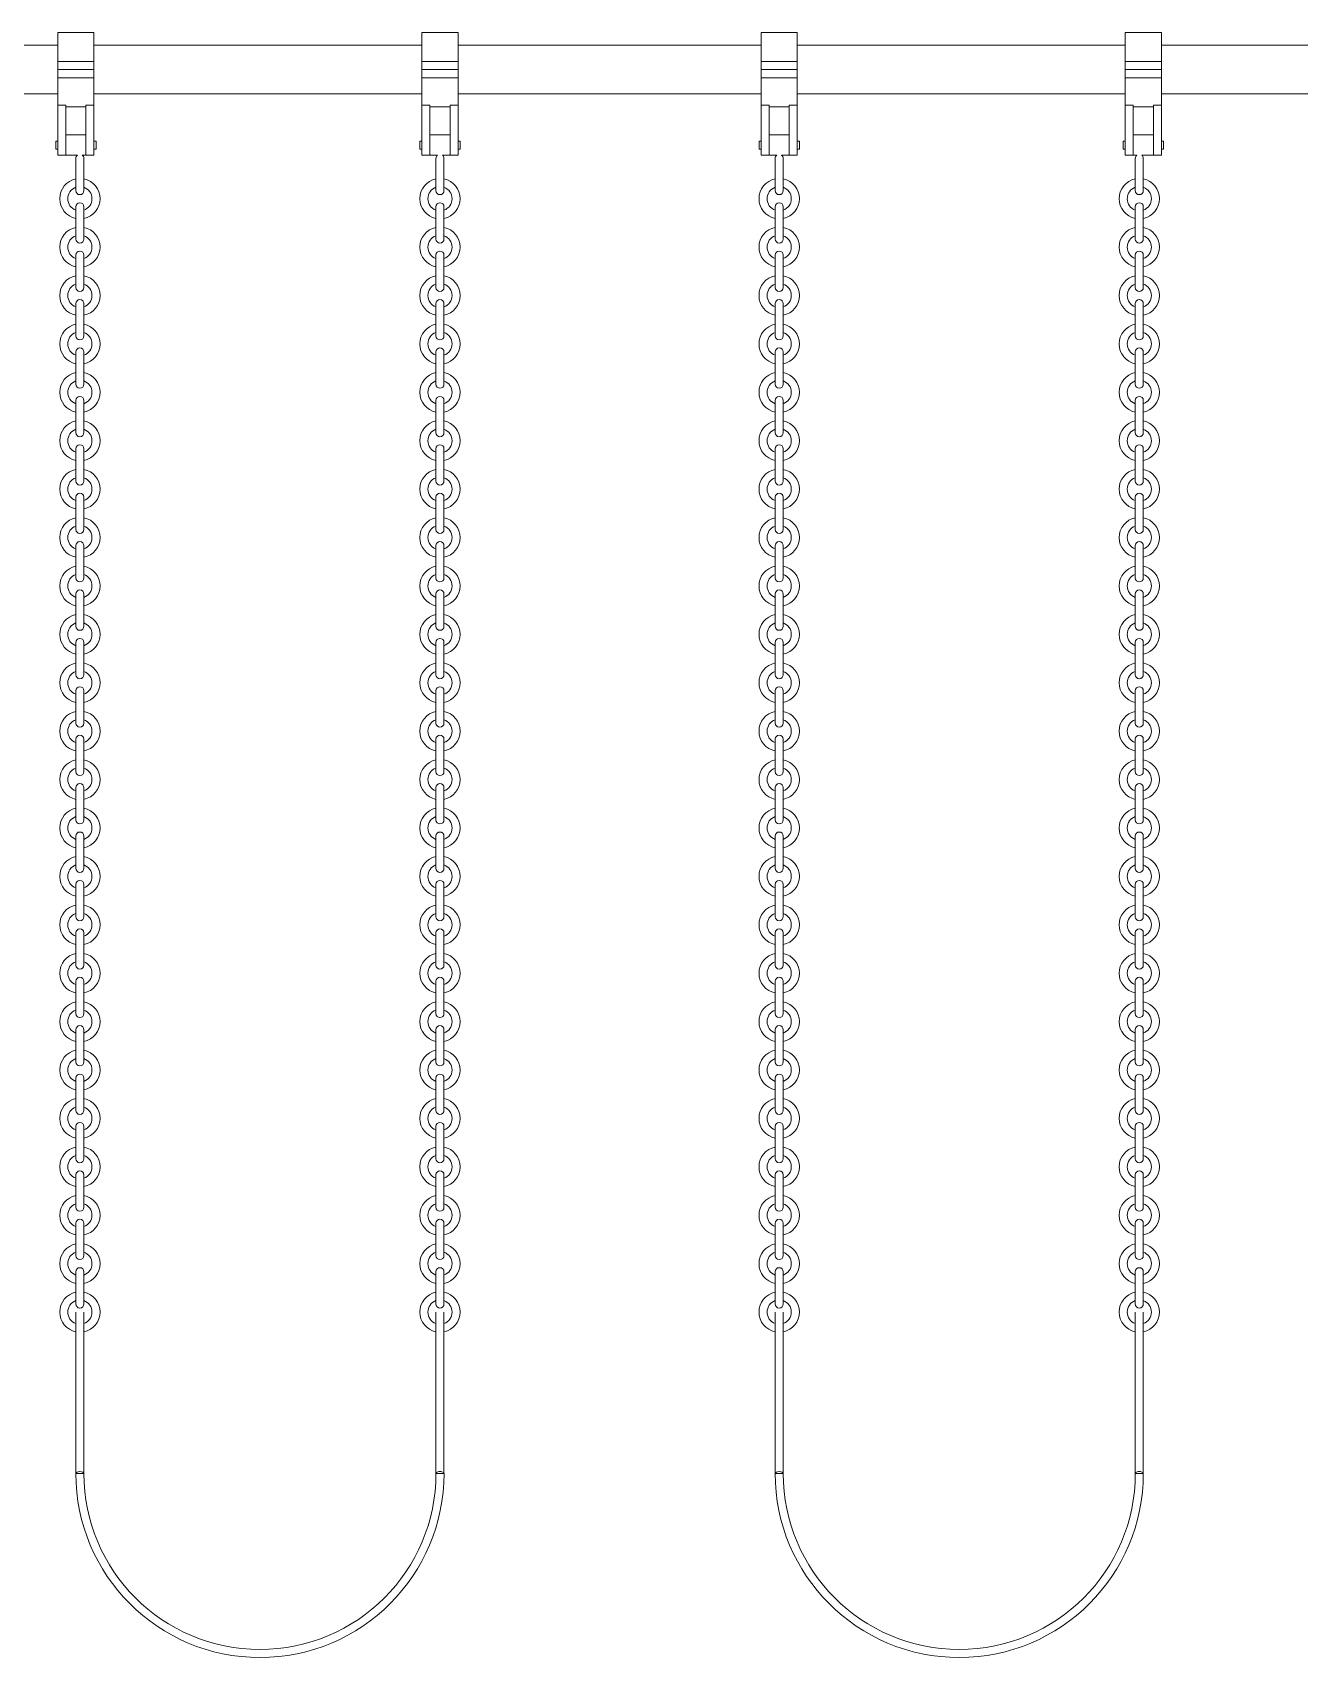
# Model space of a CAD drawing. Header units: feet. Extents: x 0 to 323, y -2 to 159.
# Drawn here: x 50.8 to 112, y 20.7 to 99.3 of the extents above; entities that cross this region are included whole.
import ezdxf

# ---------------------------------------------------------------- set-up
doc = ezdxf.new("R2010")
doc.units = ezdxf.units.FT
doc.header["$MEASUREMENT"] = 0
doc.layers.add('ceco.net 250', color=7, linetype='Continuous', lineweight=9)

msp = doc.modelspace()

# ---------------------------------------------------------------- linework, layer by layer
at = {"layer": 'ceco.net 250', "extrusion": (0, 1, 1e-16)}
for p, q in [((52.011, 99.294), (52.011, 97.89)), ((52.011, 99.294), (53.766, 99.294)), ((53.766, 97.89), (53.766, 99.294)), ((69.616, 99.294), (69.616, 97.89)), ((69.616, 99.294), (71.371, 99.294)), ((71.371, 97.89), (71.371, 99.294)), ((86.015, 97.89), (86.015, 99.294)), ((86.015, 99.294), (87.77, 99.294)), ((87.77, 99.294), (87.77, 97.89)), ((103.62, 97.89), (103.62, 99.294)), ((103.62, 99.294), (105.375, 99.294)), ((105.375, 99.294), (105.375, 97.89)), ((52.011, 98.676), (37.562, 98.676)), ((69.616, 98.676), (53.766, 98.676)), ((86.015, 98.676), (71.371, 98.676)), ((103.62, 98.676), (87.77, 98.676)), ((118.996, 98.676), (105.375, 98.676)), ((52.011, 97.5), (52.011, 97.89)), ((52.011, 97.89), (53.766, 97.89)), ((52.011, 97.5), (53.766, 97.5)), ((52.011, 97.5), (53.766, 97.5)), ((52.011, 97.5), (52.011, 97.11)), ((53.766, 97.89), (53.766, 97.5)), ((53.766, 97.11), (53.766, 97.5)), ((69.616, 97.5), (69.616, 97.89)), ((69.616, 97.89), (71.371, 97.89)), ((69.616, 97.5), (71.371, 97.5)), ((69.616, 97.5), (71.371, 97.5)), ((69.616, 97.5), (69.616, 97.11)), ((71.371, 97.89), (71.371, 97.5)), ((71.371, 97.11), (71.371, 97.5)), ((86.015, 97.89), (86.015, 97.5)), ((87.77, 97.89), (86.015, 97.89)), ((87.77, 97.5), (86.015, 97.5)), ((87.77, 97.5), (86.015, 97.5)), ((86.015, 97.11), (86.015, 97.5)), ((87.77, 97.5), (87.77, 97.89)), ((87.77, 97.5), (87.77, 97.11)), ((103.62, 97.89), (103.62, 97.5)), ((105.375, 97.89), (103.62, 97.89)), ((105.375, 97.5), (103.62, 97.5)), ((105.375, 97.5), (103.62, 97.5)), ((103.62, 97.11), (103.62, 97.5)), ((105.375, 97.5), (105.375, 97.89)), ((105.375, 97.5), (105.375, 97.11)), ((52.011, 97.11), (52.011, 95.776)), ((52.011, 97.11), (53.766, 97.11)), ((53.766, 95.776), (53.766, 97.11)), ((69.616, 97.11), (69.616, 95.776)), ((69.616, 97.11), (71.371, 97.11)), ((71.371, 95.776), (71.371, 97.11)), ((86.015, 95.776), (86.015, 97.11)), ((87.77, 97.11), (86.015, 97.11)), ((87.77, 97.11), (87.77, 95.776)), ((103.62, 95.776), (103.62, 97.11)), ((105.375, 97.11), (103.62, 97.11)), ((105.375, 97.11), (105.375, 95.776)), ((52.011, 96.324), (37.562, 96.324)), ((69.616, 96.324), (53.766, 96.324)), ((86.015, 96.324), (71.371, 96.324)), ((103.62, 96.324), (87.77, 96.324)), ((118.996, 96.324), (105.375, 96.324)), ((52.011, 93.366), (52.011, 95.776)), ((52.401, 95.776), (52.011, 95.776)), ((52.401, 95.776), (52.401, 93.366)), ((52.401, 95.706), (53.376, 95.706)), ((53.376, 95.776), (53.376, 93.366)), ((53.766, 95.776), (53.376, 95.776)), ((53.766, 93.366), (53.766, 95.776)), ((69.616, 93.366), (69.616, 95.776)), ((70.006, 95.776), (69.616, 95.776)), ((70.006, 95.776), (70.006, 93.366)), ((70.006, 95.706), (70.981, 95.706)), ((70.981, 95.776), (70.981, 93.366)), ((71.371, 95.776), (70.981, 95.776)), ((71.371, 93.366), (71.371, 95.776)), ((86.015, 93.366), (86.015, 95.776)), ((86.015, 95.776), (86.405, 95.776)), ((86.405, 95.776), (86.405, 93.366)), ((86.405, 95.706), (87.38, 95.706)), ((87.38, 95.776), (87.38, 93.366)), ((87.38, 95.776), (87.77, 95.776)), ((87.77, 93.366), (87.77, 95.776)), ((103.62, 93.366), (103.62, 95.776)), ((103.62, 95.776), (104.01, 95.776)), ((104.01, 95.776), (104.01, 93.366)), ((104.01, 95.706), (104.985, 95.706)), ((104.985, 95.776), (104.985, 93.366)), ((104.985, 95.776), (105.375, 95.776)), ((105.375, 93.366), (105.375, 95.776)), ((52.401, 94.341), (53.376, 94.341)), ((70.006, 94.341), (70.981, 94.341)), ((86.405, 94.341), (87.38, 94.341)), ((104.01, 94.341), (104.985, 94.341)), ((51.914, 94.049), (51.914, 93.854)), ((51.914, 94.049), (52.011, 94.049)), ((51.914, 93.854), (51.914, 93.659)), ((51.914, 93.659), (52.011, 93.659)), ((53.766, 94.049), (53.864, 94.049)), ((53.766, 93.659), (53.864, 93.659)), ((53.864, 93.854), (53.864, 94.049)), ((53.864, 93.659), (53.864, 93.854)), ((69.518, 94.049), (69.518, 93.854)), ((69.518, 94.049), (69.616, 94.049)), ((69.518, 93.854), (69.518, 93.659)), ((69.518, 93.659), (69.616, 93.659)), ((71.371, 94.049), (71.468, 94.049)), ((71.371, 93.659), (71.468, 93.659)), ((71.468, 93.854), (71.468, 94.049)), ((71.468, 93.659), (71.468, 93.854)), ((85.918, 93.854), (85.918, 94.049)), ((85.918, 94.049), (86.015, 94.049)), ((85.918, 93.659), (85.918, 93.854)), ((85.918, 93.659), (86.015, 93.659)), ((87.77, 94.049), (87.868, 94.049)), ((87.77, 93.659), (87.868, 93.659)), ((87.868, 94.049), (87.868, 93.854)), ((87.868, 93.854), (87.868, 93.659)), ((103.523, 93.854), (103.523, 94.049)), ((103.523, 94.049), (103.62, 94.049)), ((103.523, 93.659), (103.523, 93.854)), ((103.523, 93.659), (103.62, 93.659)), ((105.375, 94.049), (105.473, 94.049)), ((105.375, 93.659), (105.473, 93.659)), ((105.473, 94.049), (105.473, 93.854)), ((105.473, 93.854), (105.473, 93.659)), ((52.401, 93.366), (52.011, 93.366)), ((52.401, 93.366), (52.967, 93.366)), ((52.889, 93.21), (52.889, 91.65)), ((53.201, 93.366), (53.376, 93.366)), ((53.279, 91.65), (53.279, 93.21)), ((53.376, 93.366), (53.766, 93.366)), ((70.006, 93.366), (69.616, 93.366)), ((70.006, 93.366), (70.376, 93.366)), ((70.298, 93.21), (70.298, 91.65)), ((70.61, 93.366), (70.981, 93.366)), ((70.688, 91.65), (70.688, 93.21)), ((70.981, 93.366), (71.371, 93.366)), ((86.405, 93.366), (86.015, 93.366)), ((86.405, 93.366), (86.776, 93.366)), ((86.698, 93.21), (86.698, 91.65)), ((87.01, 93.366), (87.38, 93.366)), ((87.088, 91.65), (87.088, 93.21)), ((87.38, 93.366), (87.77, 93.366)), ((104.01, 93.366), (103.62, 93.366)), ((104.01, 93.366), (104.186, 93.366)), ((104.108, 93.21), (104.108, 91.65)), ((104.42, 93.366), (104.985, 93.366)), ((104.498, 91.65), (104.498, 93.21)), ((104.985, 93.366), (105.375, 93.366)), ((52.889, 90.87), (52.889, 89.31)), ((53.279, 89.31), (53.279, 90.87)), ((70.298, 90.87), (70.298, 89.31)), ((70.688, 89.31), (70.688, 90.87)), ((86.698, 90.87), (86.698, 89.31)), ((87.088, 89.31), (87.088, 90.87)), ((104.108, 90.87), (104.108, 89.31)), ((104.498, 89.31), (104.498, 90.87)), ((52.889, 88.53), (52.889, 86.97)), ((53.279, 86.97), (53.279, 88.53)), ((70.298, 88.53), (70.298, 86.97)), ((70.688, 86.97), (70.688, 88.53)), ((86.698, 88.53), (86.698, 86.97)), ((87.088, 86.97), (87.088, 88.53)), ((104.108, 88.53), (104.108, 86.97)), ((104.498, 86.97), (104.498, 88.53)), ((52.889, 86.19), (52.889, 84.63)), ((53.279, 84.63), (53.279, 86.19)), ((70.298, 86.19), (70.298, 84.63)), ((70.688, 84.63), (70.688, 86.19)), ((86.698, 86.19), (86.698, 84.63)), ((87.088, 84.63), (87.088, 86.19)), ((104.108, 86.19), (104.108, 84.63)), ((104.498, 84.63), (104.498, 86.19)), ((52.889, 83.85), (52.889, 82.29)), ((53.279, 82.29), (53.279, 83.85)), ((70.298, 83.85), (70.298, 82.29)), ((70.688, 82.29), (70.688, 83.85)), ((86.698, 83.85), (86.698, 82.29)), ((87.088, 82.29), (87.088, 83.85)), ((104.108, 83.85), (104.108, 82.29)), ((104.498, 82.29), (104.498, 83.85)), ((52.889, 81.51), (52.889, 79.95)), ((53.279, 79.95), (53.279, 81.51)), ((70.298, 81.51), (70.298, 79.95)), ((70.688, 79.95), (70.688, 81.51)), ((86.698, 81.51), (86.698, 79.95)), ((87.088, 79.95), (87.088, 81.51)), ((104.108, 81.51), (104.108, 79.95)), ((104.498, 79.95), (104.498, 81.51)), ((52.889, 79.17), (52.889, 77.61)), ((53.279, 77.61), (53.279, 79.17)), ((70.298, 79.17), (70.298, 77.61)), ((70.688, 77.61), (70.688, 79.17)), ((86.698, 79.17), (86.698, 77.61)), ((87.088, 77.61), (87.088, 79.17)), ((104.108, 79.17), (104.108, 77.61)), ((104.498, 77.61), (104.498, 79.17)), ((52.889, 76.83), (52.889, 75.27)), ((53.279, 75.27), (53.279, 76.83)), ((70.298, 76.83), (70.298, 75.27)), ((70.688, 75.27), (70.688, 76.83)), ((86.698, 76.83), (86.698, 75.27)), ((87.088, 75.27), (87.088, 76.83)), ((104.108, 76.83), (104.108, 75.27)), ((104.498, 75.27), (104.498, 76.83)), ((52.889, 74.49), (52.889, 72.93)), ((53.279, 72.93), (53.279, 74.49)), ((70.298, 74.49), (70.298, 72.93)), ((70.688, 72.93), (70.688, 74.49)), ((86.698, 74.49), (86.698, 72.93)), ((87.088, 72.93), (87.088, 74.49)), ((104.108, 74.49), (104.108, 72.93)), ((104.498, 72.93), (104.498, 74.49)), ((52.889, 72.15), (52.889, 70.59)), ((53.279, 70.59), (53.279, 72.15)), ((70.298, 72.15), (70.298, 70.59)), ((70.688, 70.59), (70.688, 72.15)), ((86.698, 72.15), (86.698, 70.59)), ((87.088, 70.59), (87.088, 72.15)), ((104.108, 72.15), (104.108, 70.59)), ((104.498, 70.59), (104.498, 72.15)), ((52.889, 69.81), (52.889, 68.25)), ((53.279, 68.25), (53.279, 69.81)), ((70.298, 69.81), (70.298, 68.25)), ((70.688, 68.25), (70.688, 69.81)), ((86.698, 69.81), (86.698, 68.25)), ((87.088, 68.25), (87.088, 69.81)), ((104.108, 69.81), (104.108, 68.25)), ((104.498, 68.25), (104.498, 69.81)), ((52.889, 67.47), (52.889, 65.91)), ((53.279, 65.91), (53.279, 67.47)), ((70.298, 67.47), (70.298, 65.91)), ((70.688, 65.91), (70.688, 67.47)), ((86.698, 67.47), (86.698, 65.91)), ((87.088, 65.91), (87.088, 67.47)), ((104.108, 67.47), (104.108, 65.91)), ((104.498, 65.91), (104.498, 67.47)), ((52.889, 65.13), (52.889, 63.57)), ((53.279, 63.57), (53.279, 65.13)), ((70.298, 65.13), (70.298, 63.57)), ((70.688, 63.57), (70.688, 65.13)), ((86.698, 65.13), (86.698, 63.57)), ((87.088, 63.57), (87.088, 65.13)), ((104.108, 65.13), (104.108, 63.57)), ((104.498, 63.57), (104.498, 65.13)), ((52.889, 62.79), (52.889, 61.23)), ((53.279, 61.23), (53.279, 62.79)), ((70.298, 62.79), (70.298, 61.23)), ((70.688, 61.23), (70.688, 62.79)), ((86.698, 62.79), (86.698, 61.23)), ((87.088, 61.23), (87.088, 62.79)), ((104.108, 62.79), (104.108, 61.23)), ((104.498, 61.23), (104.498, 62.79)), ((52.889, 60.45), (52.889, 58.89)), ((53.279, 58.89), (53.279, 60.45)), ((70.298, 60.45), (70.298, 58.89)), ((70.688, 58.89), (70.688, 60.45)), ((86.698, 60.45), (86.698, 58.89)), ((87.088, 58.89), (87.088, 60.45)), ((104.108, 60.45), (104.108, 58.89)), ((104.498, 58.89), (104.498, 60.45)), ((52.889, 58.11), (52.889, 56.55)), ((53.279, 56.55), (53.279, 58.11)), ((70.298, 58.11), (70.298, 56.55)), ((70.688, 56.55), (70.688, 58.11)), ((86.698, 58.11), (86.698, 56.55)), ((87.088, 56.55), (87.088, 58.11)), ((104.108, 58.11), (104.108, 56.55)), ((104.498, 56.55), (104.498, 58.11)), ((52.889, 55.77), (52.889, 54.21)), ((53.279, 54.21), (53.279, 55.77)), ((70.298, 55.77), (70.298, 54.21)), ((70.688, 54.21), (70.688, 55.77)), ((86.698, 55.77), (86.698, 54.21)), ((87.088, 54.21), (87.088, 55.77)), ((104.108, 55.77), (104.108, 54.21)), ((104.498, 54.21), (104.498, 55.77)), ((52.889, 53.43), (52.889, 51.87)), ((53.279, 51.87), (53.279, 53.43)), ((70.298, 53.43), (70.298, 51.87)), ((70.688, 51.87), (70.688, 53.43)), ((86.698, 53.43), (86.698, 51.87)), ((87.088, 51.87), (87.088, 53.43)), ((104.108, 53.43), (104.108, 51.87)), ((104.498, 51.87), (104.498, 53.43)), ((52.889, 51.09), (52.889, 49.53)), ((53.279, 49.53), (53.279, 51.09)), ((70.298, 51.09), (70.298, 49.53)), ((70.688, 49.53), (70.688, 51.09)), ((86.698, 51.09), (86.698, 49.53)), ((87.088, 49.53), (87.088, 51.09)), ((104.108, 51.09), (104.108, 49.53)), ((104.498, 49.53), (104.498, 51.09)), ((52.889, 48.75), (52.889, 47.19)), ((53.279, 47.19), (53.279, 48.75)), ((70.298, 48.75), (70.298, 47.19)), ((70.688, 47.19), (70.688, 48.75)), ((86.698, 48.75), (86.698, 47.19)), ((87.088, 47.19), (87.088, 48.75)), ((104.108, 48.75), (104.108, 47.19)), ((104.498, 47.19), (104.498, 48.75)), ((52.889, 46.41), (52.889, 44.85)), ((53.279, 44.85), (53.279, 46.41)), ((70.298, 46.41), (70.298, 44.85)), ((70.688, 44.85), (70.688, 46.41)), ((86.698, 46.41), (86.698, 44.85)), ((87.088, 44.85), (87.088, 46.41)), ((104.108, 46.41), (104.108, 44.85)), ((104.498, 44.85), (104.498, 46.41)), ((52.889, 44.07), (52.889, 42.51)), ((53.279, 42.51), (53.279, 44.07)), ((70.298, 44.07), (70.298, 42.51)), ((70.688, 42.51), (70.688, 44.07)), ((86.698, 44.07), (86.698, 42.51)), ((87.088, 42.51), (87.088, 44.07)), ((104.108, 44.07), (104.108, 42.51)), ((104.498, 42.51), (104.498, 44.07)), ((52.889, 41.73), (52.889, 40.17)), ((53.279, 40.17), (53.279, 41.73)), ((70.298, 41.73), (70.298, 40.17)), ((70.688, 40.17), (70.688, 41.73)), ((86.698, 41.73), (86.698, 40.17)), ((87.088, 40.17), (87.088, 41.73)), ((104.108, 41.73), (104.108, 40.17)), ((104.498, 40.17), (104.498, 41.73)), ((52.889, 39.39), (52.889, 37.83)), ((53.279, 37.83), (53.279, 39.39)), ((70.298, 39.39), (70.298, 37.83)), ((70.688, 37.83), (70.688, 39.39)), ((86.698, 39.39), (86.698, 37.83)), ((87.088, 37.83), (87.088, 39.39)), ((104.108, 39.39), (104.108, 37.83)), ((104.498, 37.83), (104.498, 39.39)), ((52.889, 29.64), (52.889, 37.44)), ((53.279, 29.64), (53.279, 37.44)), ((70.298, 37.44), (70.298, 29.64)), ((70.688, 37.44), (70.688, 29.64)), ((86.698, 29.64), (86.698, 37.44)), ((87.088, 29.64), (87.088, 37.44)), ((104.108, 37.44), (104.108, 29.64)), ((104.498, 37.44), (104.498, 29.64)), ((52.889, 29.64), (53.279, 29.64)), ((70.298, 29.64), (70.688, 29.64)), ((87.088, 29.64), (86.698, 29.64)), ((104.498, 29.64), (104.108, 29.64))]:
    msp.add_line(p, q, dxfattribs=at)
at = {"layer": 'ceco.net 250'}
for centre, radius, start, end in [((53.084, 93.21), 0.195, 126.8699, 180), ((53.084, 93.21), 0.195, 0, 53.1301), ((70.493, 93.21), 0.195, 126.8699, 180), ((70.493, 93.21), 0.195, 0, 53.1301), ((86.893, 93.21), 0.195, 126.8699, 180), ((86.893, 93.21), 0.195, 0, 53.1301), ((104.303, 93.21), 0.195, 126.8699, 180), ((104.303, 93.21), 0.195, 0, 53.1301), ((53.084, 91.26), 0.975, 101.53696, 180), ((53.084, 91.26), 0.975, 281.53696, 78.46304), ((70.493, 91.26), 0.975, 101.53696, 180), ((70.493, 91.26), 0.975, 281.53696, 78.46304), ((86.893, 91.26), 0.975, 101.53696, 180), ((86.893, 91.26), 0.975, 281.53696, 78.46304), ((104.303, 91.26), 0.975, 101.53696, 180), ((104.303, 91.26), 0.975, 281.53696, 78.46304), ((53.084, 91.26), 0.975, 180, 258.46304), ((53.084, 91.26), 0.585, 109.47122, 180), ((53.084, 91.26), 0.585, 180, 250.52878), ((53.084, 91.65), 0.195, 180, 0), ((53.084, 91.26), 0.585, 289.47122, 70.52878), ((70.493, 91.26), 0.975, 180, 258.46304), ((70.493, 91.26), 0.585, 109.47122, 180), ((70.493, 91.26), 0.585, 180, 250.52878), ((70.493, 91.65), 0.195, 180, 0), ((70.493, 91.26), 0.585, 289.47122, 70.52878), ((86.893, 91.26), 0.975, 180, 258.46304), ((86.893, 91.26), 0.585, 109.47122, 180), ((86.893, 91.26), 0.585, 180, 250.52878), ((86.893, 91.65), 0.195, 180, 0), ((86.893, 91.26), 0.585, 289.47122, 70.52878), ((104.303, 91.26), 0.975, 180, 258.46304), ((104.303, 91.26), 0.585, 109.47122, 180), ((104.303, 91.26), 0.585, 180, 250.52878), ((104.303, 91.65), 0.195, 180, 0), ((104.303, 91.26), 0.585, 289.47122, 70.52878), ((53.084, 90.87), 0.195, 0, 180), ((70.493, 90.87), 0.195, 0, 180), ((86.893, 90.87), 0.195, 0, 180), ((104.303, 90.87), 0.195, 0, 180), ((53.084, 88.92), 0.975, 101.53696, 180), ((53.084, 88.92), 0.975, 281.53696, 78.46304), ((70.493, 88.92), 0.975, 101.53696, 180), ((70.493, 88.92), 0.975, 281.53696, 78.46304), ((86.893, 88.92), 0.975, 101.53696, 180), ((86.893, 88.92), 0.975, 281.53696, 78.46304), ((104.303, 88.92), 0.975, 101.53696, 180), ((104.303, 88.92), 0.975, 281.53696, 78.46304), ((53.084, 88.92), 0.975, 180, 258.46304), ((53.084, 88.92), 0.585, 109.47122, 180), ((53.084, 88.92), 0.585, 180, 250.52878), ((53.084, 89.31), 0.195, 180, 0), ((53.084, 88.92), 0.585, 289.47122, 70.52878), ((70.493, 88.92), 0.975, 180, 258.46304), ((70.493, 88.92), 0.585, 109.47122, 180), ((70.493, 88.92), 0.585, 180, 250.52878), ((70.493, 89.31), 0.195, 180, 0), ((70.493, 88.92), 0.585, 289.47122, 70.52878), ((86.893, 88.92), 0.975, 180, 258.46304), ((86.893, 88.92), 0.585, 109.47122, 180), ((86.893, 88.92), 0.585, 180, 250.52878), ((86.893, 89.31), 0.195, 180, 0), ((86.893, 88.92), 0.585, 289.47122, 70.52878), ((104.303, 88.92), 0.975, 180, 258.46304), ((104.303, 88.92), 0.585, 109.47122, 180), ((104.303, 88.92), 0.585, 180, 250.52878), ((104.303, 89.31), 0.195, 180, 0), ((104.303, 88.92), 0.585, 289.47122, 70.52878), ((53.084, 88.53), 0.195, 0, 180), ((70.493, 88.53), 0.195, 0, 180), ((86.893, 88.53), 0.195, 0, 180), ((104.303, 88.53), 0.195, 0, 180), ((53.084, 86.58), 0.975, 101.53696, 180), ((53.084, 86.58), 0.975, 281.53696, 78.46304), ((70.493, 86.58), 0.975, 101.53696, 180), ((70.493, 86.58), 0.975, 281.53696, 78.46304), ((86.893, 86.58), 0.975, 101.53696, 180), ((86.893, 86.58), 0.975, 281.53696, 78.46304), ((104.303, 86.58), 0.975, 101.53696, 180), ((104.303, 86.58), 0.975, 281.53696, 78.46304), ((53.084, 86.58), 0.975, 180, 258.46304), ((53.084, 86.58), 0.585, 109.47122, 180), ((53.084, 86.58), 0.585, 180, 250.52878), ((53.084, 86.97), 0.195, 180, 0), ((53.084, 86.58), 0.585, 289.47122, 70.52878), ((70.493, 86.58), 0.975, 180, 258.46304), ((70.493, 86.58), 0.585, 109.47122, 180), ((70.493, 86.58), 0.585, 180, 250.52878), ((70.493, 86.97), 0.195, 180, 0), ((70.493, 86.58), 0.585, 289.47122, 70.52878), ((86.893, 86.58), 0.975, 180, 258.46304), ((86.893, 86.58), 0.585, 109.47122, 180), ((86.893, 86.58), 0.585, 180, 250.52878), ((86.893, 86.97), 0.195, 180, 0), ((86.893, 86.58), 0.585, 289.47122, 70.52878), ((104.303, 86.58), 0.975, 180, 258.46304), ((104.303, 86.58), 0.585, 109.47122, 180), ((104.303, 86.58), 0.585, 180, 250.52878), ((104.303, 86.97), 0.195, 180, 0), ((104.303, 86.58), 0.585, 289.47122, 70.52878), ((53.084, 86.19), 0.195, 0, 180), ((70.493, 86.19), 0.195, 0, 180), ((86.893, 86.19), 0.195, 0, 180), ((104.303, 86.19), 0.195, 0, 180), ((53.084, 84.24), 0.975, 101.53696, 180), ((53.084, 84.24), 0.975, 281.53696, 78.46304), ((70.493, 84.24), 0.975, 101.53696, 180), ((70.493, 84.24), 0.975, 281.53696, 78.46304), ((86.893, 84.24), 0.975, 101.53696, 180), ((86.893, 84.24), 0.975, 281.53696, 78.46304), ((104.303, 84.24), 0.975, 101.53696, 180), ((104.303, 84.24), 0.975, 281.53696, 78.46304), ((53.084, 84.24), 0.975, 180, 258.46304), ((53.084, 84.24), 0.585, 109.47122, 180), ((53.084, 84.24), 0.585, 180, 250.52878), ((53.084, 84.63), 0.195, 180, 0), ((53.084, 84.24), 0.585, 289.47122, 70.52878), ((70.493, 84.24), 0.975, 180, 258.46304), ((70.493, 84.24), 0.585, 109.47122, 180), ((70.493, 84.24), 0.585, 180, 250.52878), ((70.493, 84.63), 0.195, 180, 0), ((70.493, 84.24), 0.585, 289.47122, 70.52878), ((86.893, 84.24), 0.975, 180, 258.46304), ((86.893, 84.24), 0.585, 109.47122, 180), ((86.893, 84.24), 0.585, 180, 250.52878), ((86.893, 84.63), 0.195, 180, 0), ((86.893, 84.24), 0.585, 289.47122, 70.52878), ((104.303, 84.24), 0.975, 180, 258.46304), ((104.303, 84.24), 0.585, 109.47122, 180), ((104.303, 84.24), 0.585, 180, 250.52878), ((104.303, 84.63), 0.195, 180, 0), ((104.303, 84.24), 0.585, 289.47122, 70.52878), ((53.084, 83.85), 0.195, 0, 180), ((70.493, 83.85), 0.195, 0, 180), ((86.893, 83.85), 0.195, 0, 180), ((104.303, 83.85), 0.195, 0, 180), ((53.084, 81.9), 0.975, 101.53696, 180), ((53.084, 81.9), 0.975, 281.53696, 78.46304), ((70.493, 81.9), 0.975, 101.53696, 180), ((70.493, 81.9), 0.975, 281.53696, 78.46304), ((86.893, 81.9), 0.975, 101.53696, 180), ((86.893, 81.9), 0.975, 281.53696, 78.46304), ((104.303, 81.9), 0.975, 101.53696, 180), ((104.303, 81.9), 0.975, 281.53696, 78.46304), ((53.084, 81.9), 0.975, 180, 258.46304), ((53.084, 81.9), 0.585, 109.47122, 180), ((53.084, 81.9), 0.585, 180, 250.52878), ((53.084, 82.29), 0.195, 180, 0), ((53.084, 81.51), 0.195, 0, 180), ((53.084, 81.9), 0.585, 289.47122, 70.52878), ((70.493, 81.9), 0.975, 180, 258.46304), ((70.493, 81.9), 0.585, 109.47122, 180), ((70.493, 81.9), 0.585, 180, 250.52878), ((70.493, 82.29), 0.195, 180, 0), ((70.493, 81.51), 0.195, 0, 180), ((70.493, 81.9), 0.585, 289.47122, 70.52878), ((86.893, 81.9), 0.975, 180, 258.46304), ((86.893, 81.9), 0.585, 109.47122, 180), ((86.893, 81.9), 0.585, 180, 250.52878), ((86.893, 82.29), 0.195, 180, 0), ((86.893, 81.51), 0.195, 0, 180), ((86.893, 81.9), 0.585, 289.47122, 70.52878), ((104.303, 81.9), 0.975, 180, 258.46304), ((104.303, 81.9), 0.585, 109.47122, 180), ((104.303, 81.9), 0.585, 180, 250.52878), ((104.303, 82.29), 0.195, 180, 0), ((104.303, 81.51), 0.195, 0, 180), ((104.303, 81.9), 0.585, 289.47122, 70.52878), ((53.084, 79.56), 0.975, 101.53696, 180), ((53.084, 79.56), 0.975, 281.53696, 78.46304), ((70.493, 79.56), 0.975, 101.53696, 180), ((70.493, 79.56), 0.975, 281.53696, 78.46304), ((86.893, 79.56), 0.975, 101.53696, 180), ((86.893, 79.56), 0.975, 281.53696, 78.46304), ((104.303, 79.56), 0.975, 101.53696, 180), ((104.303, 79.56), 0.975, 281.53696, 78.46304), ((53.084, 79.56), 0.975, 180, 258.46304), ((53.084, 79.56), 0.585, 109.47122, 180), ((53.084, 79.56), 0.585, 180, 250.52878), ((53.084, 79.95), 0.195, 180, 0), ((53.084, 79.17), 0.195, 0, 180), ((53.084, 79.56), 0.585, 289.47122, 70.52878), ((70.493, 79.56), 0.975, 180, 258.46304), ((70.493, 79.56), 0.585, 109.47122, 180), ((70.493, 79.56), 0.585, 180, 250.52878), ((70.493, 79.95), 0.195, 180, 0), ((70.493, 79.17), 0.195, 0, 180), ((70.493, 79.56), 0.585, 289.47122, 70.52878), ((86.893, 79.56), 0.975, 180, 258.46304), ((86.893, 79.56), 0.585, 109.47122, 180), ((86.893, 79.56), 0.585, 180, 250.52878), ((86.893, 79.95), 0.195, 180, 0), ((86.893, 79.17), 0.195, 0, 180), ((86.893, 79.56), 0.585, 289.47122, 70.52878), ((104.303, 79.56), 0.975, 180, 258.46304), ((104.303, 79.56), 0.585, 109.47122, 180), ((104.303, 79.56), 0.585, 180, 250.52878), ((104.303, 79.95), 0.195, 180, 0), ((104.303, 79.17), 0.195, 0, 180), ((104.303, 79.56), 0.585, 289.47122, 70.52878), ((53.084, 77.22), 0.975, 101.53696, 180), ((53.084, 77.22), 0.585, 109.47122, 180), ((53.084, 77.22), 0.975, 281.53696, 78.46304), ((53.084, 77.22), 0.585, 289.47122, 70.52878), ((70.493, 77.22), 0.975, 101.53696, 180), ((70.493, 77.22), 0.585, 109.47122, 180), ((70.493, 77.22), 0.975, 281.53696, 78.46304), ((70.493, 77.22), 0.585, 289.47122, 70.52878), ((86.893, 77.22), 0.975, 101.53696, 180), ((86.893, 77.22), 0.585, 109.47122, 180), ((86.893, 77.22), 0.975, 281.53696, 78.46304), ((86.893, 77.22), 0.585, 289.47122, 70.52878), ((104.303, 77.22), 0.975, 101.53696, 180), ((104.303, 77.22), 0.585, 109.47122, 180), ((104.303, 77.22), 0.975, 281.53696, 78.46304), ((104.303, 77.22), 0.585, 289.47122, 70.52878), ((53.084, 77.22), 0.975, 180, 258.46304), ((53.084, 77.22), 0.585, 180, 250.52878), ((53.084, 77.61), 0.195, 180, 0), ((53.084, 76.83), 0.195, 0, 180), ((70.493, 77.22), 0.975, 180, 258.46304), ((70.493, 77.22), 0.585, 180, 250.52878), ((70.493, 77.61), 0.195, 180, 0), ((70.493, 76.83), 0.195, 0, 180), ((86.893, 77.22), 0.975, 180, 258.46304), ((86.893, 77.22), 0.585, 180, 250.52878), ((86.893, 77.61), 0.195, 180, 0), ((86.893, 76.83), 0.195, 0, 180), ((104.303, 77.22), 0.975, 180, 258.46304), ((104.303, 77.22), 0.585, 180, 250.52878), ((104.303, 77.61), 0.195, 180, 0), ((104.303, 76.83), 0.195, 0, 180), ((53.084, 74.88), 0.975, 101.53696, 180), ((53.084, 74.88), 0.585, 109.47122, 180), ((53.084, 74.88), 0.975, 281.53696, 78.46304), ((53.084, 74.88), 0.585, 289.47122, 70.52878), ((70.493, 74.88), 0.975, 101.53696, 180), ((70.493, 74.88), 0.585, 109.47122, 180), ((70.493, 74.88), 0.975, 281.53696, 78.46304), ((70.493, 74.88), 0.585, 289.47122, 70.52878), ((86.893, 74.88), 0.975, 101.53696, 180), ((86.893, 74.88), 0.585, 109.47122, 180), ((86.893, 74.88), 0.975, 281.53696, 78.46304), ((86.893, 74.88), 0.585, 289.47122, 70.52878), ((104.303, 74.88), 0.975, 101.53696, 180), ((104.303, 74.88), 0.585, 109.47122, 180), ((104.303, 74.88), 0.975, 281.53696, 78.46304), ((104.303, 74.88), 0.585, 289.47122, 70.52878), ((53.084, 74.88), 0.975, 180, 258.46304), ((53.084, 74.88), 0.585, 180, 250.52878), ((53.084, 75.27), 0.195, 180, 0), ((53.084, 74.49), 0.195, 0, 180), ((70.493, 74.88), 0.975, 180, 258.46304), ((70.493, 74.88), 0.585, 180, 250.52878), ((70.493, 75.27), 0.195, 180, 0), ((70.493, 74.49), 0.195, 0, 180), ((86.893, 74.88), 0.975, 180, 258.46304), ((86.893, 74.88), 0.585, 180, 250.52878), ((86.893, 75.27), 0.195, 180, 0), ((86.893, 74.49), 0.195, 0, 180), ((104.303, 74.88), 0.975, 180, 258.46304), ((104.303, 74.88), 0.585, 180, 250.52878), ((104.303, 75.27), 0.195, 180, 0), ((104.303, 74.49), 0.195, 0, 180), ((53.084, 72.54), 0.975, 101.53696, 180), ((53.084, 72.54), 0.585, 109.47122, 180), ((53.084, 72.54), 0.975, 281.53696, 78.46304), ((53.084, 72.54), 0.585, 289.47122, 70.52878), ((70.493, 72.54), 0.975, 101.53696, 180), ((70.493, 72.54), 0.585, 109.47122, 180), ((70.493, 72.54), 0.975, 281.53696, 78.46304), ((70.493, 72.54), 0.585, 289.47122, 70.52878), ((86.893, 72.54), 0.975, 101.53696, 180), ((86.893, 72.54), 0.585, 109.47122, 180), ((86.893, 72.54), 0.975, 281.53696, 78.46304), ((86.893, 72.54), 0.585, 289.47122, 70.52878), ((104.303, 72.54), 0.975, 101.53696, 180), ((104.303, 72.54), 0.585, 109.47122, 180), ((104.303, 72.54), 0.975, 281.53696, 78.46304), ((104.303, 72.54), 0.585, 289.47122, 70.52878), ((53.084, 72.54), 0.975, 180, 258.46304), ((53.084, 72.54), 0.585, 180, 250.52878), ((53.084, 72.93), 0.195, 180, 0), ((53.084, 72.15), 0.195, 0, 180), ((70.493, 72.54), 0.975, 180, 258.46304), ((70.493, 72.54), 0.585, 180, 250.52878), ((70.493, 72.93), 0.195, 180, 0), ((70.493, 72.15), 0.195, 0, 180), ((86.893, 72.54), 0.975, 180, 258.46304), ((86.893, 72.54), 0.585, 180, 250.52878), ((86.893, 72.93), 0.195, 180, 0), ((86.893, 72.15), 0.195, 0, 180), ((104.303, 72.54), 0.975, 180, 258.46304), ((104.303, 72.54), 0.585, 180, 250.52878), ((104.303, 72.93), 0.195, 180, 0), ((104.303, 72.15), 0.195, 0, 180), ((53.084, 70.2), 0.975, 101.53696, 180), ((53.084, 70.2), 0.585, 109.47122, 180), ((53.084, 70.2), 0.975, 281.53696, 78.46304), ((53.084, 70.2), 0.585, 289.47122, 70.52878), ((70.493, 70.2), 0.975, 101.53696, 180), ((70.493, 70.2), 0.585, 109.47122, 180), ((70.493, 70.2), 0.975, 281.53696, 78.46304), ((70.493, 70.2), 0.585, 289.47122, 70.52878), ((86.893, 70.2), 0.975, 101.53696, 180), ((86.893, 70.2), 0.585, 109.47122, 180), ((86.893, 70.2), 0.975, 281.53696, 78.46304), ((86.893, 70.2), 0.585, 289.47122, 70.52878), ((104.303, 70.2), 0.975, 101.53696, 180), ((104.303, 70.2), 0.585, 109.47122, 180), ((104.303, 70.2), 0.975, 281.53696, 78.46304), ((104.303, 70.2), 0.585, 289.47122, 70.52878), ((53.084, 70.2), 0.975, 180, 258.46304), ((53.084, 70.2), 0.585, 180, 250.52878), ((53.084, 70.59), 0.195, 180, 0), ((53.084, 69.81), 0.195, 0, 180), ((70.493, 70.2), 0.975, 180, 258.46304), ((70.493, 70.2), 0.585, 180, 250.52878), ((70.493, 70.59), 0.195, 180, 0), ((70.493, 69.81), 0.195, 0, 180), ((86.893, 70.2), 0.975, 180, 258.46304), ((86.893, 70.2), 0.585, 180, 250.52878), ((86.893, 70.59), 0.195, 180, 0), ((86.893, 69.81), 0.195, 0, 180), ((104.303, 70.2), 0.975, 180, 258.46304), ((104.303, 70.2), 0.585, 180, 250.52878), ((104.303, 70.59), 0.195, 180, 0), ((104.303, 69.81), 0.195, 0, 180), ((53.084, 67.86), 0.975, 101.53696, 180), ((53.084, 67.86), 0.585, 109.47122, 180), ((53.084, 67.86), 0.975, 281.53696, 78.46304), ((53.084, 67.86), 0.585, 289.47122, 70.52878), ((70.493, 67.86), 0.975, 101.53696, 180), ((70.493, 67.86), 0.585, 109.47122, 180), ((70.493, 67.86), 0.975, 281.53696, 78.46304), ((70.493, 67.86), 0.585, 289.47122, 70.52878), ((86.893, 67.86), 0.975, 101.53696, 180), ((86.893, 67.86), 0.585, 109.47122, 180), ((86.893, 67.86), 0.975, 281.53696, 78.46304), ((86.893, 67.86), 0.585, 289.47122, 70.52878), ((104.303, 67.86), 0.975, 101.53696, 180), ((104.303, 67.86), 0.585, 109.47122, 180), ((104.303, 67.86), 0.975, 281.53696, 78.46304), ((104.303, 67.86), 0.585, 289.47122, 70.52878), ((53.084, 67.86), 0.975, 180, 258.46304), ((53.084, 67.86), 0.585, 180, 250.52878), ((53.084, 68.25), 0.195, 180, 0), ((53.084, 67.47), 0.195, 0, 180), ((70.493, 67.86), 0.975, 180, 258.46304), ((70.493, 67.86), 0.585, 180, 250.52878), ((70.493, 68.25), 0.195, 180, 0), ((70.493, 67.47), 0.195, 0, 180), ((86.893, 67.86), 0.975, 180, 258.46304), ((86.893, 67.86), 0.585, 180, 250.52878), ((86.893, 68.25), 0.195, 180, 0), ((86.893, 67.47), 0.195, 0, 180), ((104.303, 67.86), 0.975, 180, 258.46304), ((104.303, 67.86), 0.585, 180, 250.52878), ((104.303, 68.25), 0.195, 180, 0), ((104.303, 67.47), 0.195, 0, 180), ((53.084, 65.52), 0.975, 101.53696, 180), ((53.084, 65.52), 0.585, 109.47122, 180), ((53.084, 65.52), 0.975, 281.53696, 78.46304), ((53.084, 65.52), 0.585, 289.47122, 70.52878), ((70.493, 65.52), 0.975, 101.53696, 180), ((70.493, 65.52), 0.585, 109.47122, 180), ((70.493, 65.52), 0.975, 281.53696, 78.46304), ((70.493, 65.52), 0.585, 289.47122, 70.52878), ((86.893, 65.52), 0.975, 101.53696, 180), ((86.893, 65.52), 0.585, 109.47122, 180), ((86.893, 65.52), 0.975, 281.53696, 78.46304), ((86.893, 65.52), 0.585, 289.47122, 70.52878), ((104.303, 65.52), 0.975, 101.53696, 180), ((104.303, 65.52), 0.585, 109.47122, 180), ((104.303, 65.52), 0.975, 281.53696, 78.46304), ((104.303, 65.52), 0.585, 289.47122, 70.52878), ((53.084, 65.52), 0.975, 180, 258.46304), ((53.084, 65.52), 0.585, 180, 250.52878), ((53.084, 65.91), 0.195, 180, 0), ((53.084, 65.13), 0.195, 0, 180), ((70.493, 65.52), 0.975, 180, 258.46304), ((70.493, 65.52), 0.585, 180, 250.52878), ((70.493, 65.91), 0.195, 180, 0), ((70.493, 65.13), 0.195, 0, 180), ((86.893, 65.52), 0.975, 180, 258.46304), ((86.893, 65.52), 0.585, 180, 250.52878), ((86.893, 65.91), 0.195, 180, 0), ((86.893, 65.13), 0.195, 0, 180), ((104.303, 65.52), 0.975, 180, 258.46304), ((104.303, 65.52), 0.585, 180, 250.52878), ((104.303, 65.91), 0.195, 180, 0), ((104.303, 65.13), 0.195, 0, 180), ((53.084, 63.18), 0.975, 101.53696, 180), ((53.084, 63.18), 0.585, 109.47122, 180), ((53.084, 63.18), 0.975, 281.53696, 78.46304), ((53.084, 63.18), 0.585, 289.47122, 70.52878), ((70.493, 63.18), 0.975, 101.53696, 180), ((70.493, 63.18), 0.585, 109.47122, 180), ((70.493, 63.18), 0.975, 281.53696, 78.46304), ((70.493, 63.18), 0.585, 289.47122, 70.52878), ((86.893, 63.18), 0.975, 101.53696, 180), ((86.893, 63.18), 0.585, 109.47122, 180), ((86.893, 63.18), 0.975, 281.53696, 78.46304), ((86.893, 63.18), 0.585, 289.47122, 70.52878), ((104.303, 63.18), 0.975, 101.53696, 180), ((104.303, 63.18), 0.585, 109.47122, 180), ((104.303, 63.18), 0.975, 281.53696, 78.46304), ((104.303, 63.18), 0.585, 289.47122, 70.52878), ((53.084, 63.18), 0.975, 180, 258.46304), ((53.084, 63.18), 0.585, 180, 250.52878), ((53.084, 63.57), 0.195, 180, 0), ((53.084, 62.79), 0.195, 0, 180), ((70.493, 63.18), 0.975, 180, 258.46304), ((70.493, 63.18), 0.585, 180, 250.52878), ((70.493, 63.57), 0.195, 180, 0), ((70.493, 62.79), 0.195, 0, 180), ((86.893, 63.18), 0.975, 180, 258.46304), ((86.893, 63.18), 0.585, 180, 250.52878), ((86.893, 63.57), 0.195, 180, 0), ((86.893, 62.79), 0.195, 0, 180), ((104.303, 63.18), 0.975, 180, 258.46304), ((104.303, 63.18), 0.585, 180, 250.52878), ((104.303, 63.57), 0.195, 180, 0), ((104.303, 62.79), 0.195, 0, 180), ((53.084, 60.84), 0.975, 101.53696, 180), ((53.084, 60.84), 0.585, 109.47122, 180), ((53.084, 60.84), 0.975, 281.53696, 78.46304), ((53.084, 60.84), 0.585, 289.47122, 70.52878), ((70.493, 60.84), 0.975, 101.53696, 180), ((70.493, 60.84), 0.585, 109.47122, 180), ((70.493, 60.84), 0.975, 281.53696, 78.46304), ((70.493, 60.84), 0.585, 289.47122, 70.52878), ((86.893, 60.84), 0.975, 101.53696, 180), ((86.893, 60.84), 0.585, 109.47122, 180), ((86.893, 60.84), 0.975, 281.53696, 78.46304), ((86.893, 60.84), 0.585, 289.47122, 70.52878), ((104.303, 60.84), 0.975, 101.53696, 180), ((104.303, 60.84), 0.585, 109.47122, 180), ((104.303, 60.84), 0.975, 281.53696, 78.46304), ((104.303, 60.84), 0.585, 289.47122, 70.52878), ((53.084, 60.84), 0.975, 180, 258.46304), ((53.084, 60.84), 0.585, 180, 250.52878), ((53.084, 61.23), 0.195, 180, 0), ((53.084, 60.45), 0.195, 0, 180), ((70.493, 60.84), 0.975, 180, 258.46304), ((70.493, 60.84), 0.585, 180, 250.52878), ((70.493, 61.23), 0.195, 180, 0), ((70.493, 60.45), 0.195, 0, 180), ((86.893, 60.84), 0.975, 180, 258.46304), ((86.893, 60.84), 0.585, 180, 250.52878), ((86.893, 61.23), 0.195, 180, 0), ((86.893, 60.45), 0.195, 0, 180), ((104.303, 60.84), 0.975, 180, 258.46304), ((104.303, 60.84), 0.585, 180, 250.52878), ((104.303, 61.23), 0.195, 180, 0), ((104.303, 60.45), 0.195, 0, 180), ((53.084, 58.5), 0.975, 101.53696, 180), ((53.084, 58.5), 0.585, 109.47122, 180), ((53.084, 58.5), 0.975, 281.53696, 78.46304), ((53.084, 58.5), 0.585, 289.47122, 70.52878), ((70.493, 58.5), 0.975, 101.53696, 180), ((70.493, 58.5), 0.585, 109.47122, 180), ((70.493, 58.5), 0.975, 281.53696, 78.46304), ((70.493, 58.5), 0.585, 289.47122, 70.52878), ((86.893, 58.5), 0.975, 101.53696, 180), ((86.893, 58.5), 0.585, 109.47122, 180), ((86.893, 58.5), 0.975, 281.53696, 78.46304), ((86.893, 58.5), 0.585, 289.47122, 70.52878), ((104.303, 58.5), 0.975, 101.53696, 180), ((104.303, 58.5), 0.585, 109.47122, 180), ((104.303, 58.5), 0.975, 281.53696, 78.46304), ((104.303, 58.5), 0.585, 289.47122, 70.52878), ((53.084, 58.5), 0.975, 180, 258.46304), ((53.084, 58.5), 0.585, 180, 250.52878), ((53.084, 58.89), 0.195, 180, 0), ((53.084, 58.11), 0.195, 0, 180), ((70.493, 58.5), 0.975, 180, 258.46304), ((70.493, 58.5), 0.585, 180, 250.52878), ((70.493, 58.89), 0.195, 180, 0), ((70.493, 58.11), 0.195, 0, 180), ((86.893, 58.5), 0.975, 180, 258.46304), ((86.893, 58.5), 0.585, 180, 250.52878), ((86.893, 58.89), 0.195, 180, 0), ((86.893, 58.11), 0.195, 0, 180), ((104.303, 58.5), 0.975, 180, 258.46304), ((104.303, 58.5), 0.585, 180, 250.52878), ((104.303, 58.89), 0.195, 180, 0), ((104.303, 58.11), 0.195, 0, 180), ((53.084, 56.16), 0.975, 101.53696, 180), ((53.084, 56.16), 0.585, 109.47122, 180), ((53.084, 56.16), 0.975, 281.53696, 78.46304), ((53.084, 56.16), 0.585, 289.47122, 70.52878), ((70.493, 56.16), 0.975, 101.53696, 180), ((70.493, 56.16), 0.585, 109.47122, 180), ((70.493, 56.16), 0.975, 281.53696, 78.46304), ((70.493, 56.16), 0.585, 289.47122, 70.52878), ((86.893, 56.16), 0.975, 101.53696, 180), ((86.893, 56.16), 0.585, 109.47122, 180), ((86.893, 56.16), 0.975, 281.53696, 78.46304), ((86.893, 56.16), 0.585, 289.47122, 70.52878), ((104.303, 56.16), 0.975, 101.53696, 180), ((104.303, 56.16), 0.585, 109.47122, 180), ((104.303, 56.16), 0.975, 281.53696, 78.46304), ((104.303, 56.16), 0.585, 289.47122, 70.52878), ((53.084, 56.16), 0.975, 180, 258.46304), ((53.084, 56.16), 0.585, 180, 250.52878), ((53.084, 56.55), 0.195, 180, 0), ((53.084, 55.77), 0.195, 0, 180), ((70.493, 56.16), 0.975, 180, 258.46304), ((70.493, 56.16), 0.585, 180, 250.52878), ((70.493, 56.55), 0.195, 180, 0), ((70.493, 55.77), 0.195, 0, 180), ((86.893, 56.16), 0.975, 180, 258.46304), ((86.893, 56.16), 0.585, 180, 250.52878), ((86.893, 56.55), 0.195, 180, 0), ((86.893, 55.77), 0.195, 0, 180), ((104.303, 56.16), 0.975, 180, 258.46304), ((104.303, 56.16), 0.585, 180, 250.52878), ((104.303, 56.55), 0.195, 180, 0), ((104.303, 55.77), 0.195, 0, 180), ((53.084, 53.82), 0.975, 101.53696, 180), ((53.084, 53.82), 0.585, 109.47122, 180), ((53.084, 54.21), 0.195, 180, 0), ((53.084, 53.82), 0.975, 281.53696, 78.46304), ((53.084, 53.82), 0.585, 289.47122, 70.52878), ((70.493, 53.82), 0.975, 101.53696, 180), ((70.493, 53.82), 0.585, 109.47122, 180), ((70.493, 54.21), 0.195, 180, 0), ((70.493, 53.82), 0.975, 281.53696, 78.46304), ((70.493, 53.82), 0.585, 289.47122, 70.52878), ((86.893, 53.82), 0.975, 101.53696, 180), ((86.893, 53.82), 0.585, 109.47122, 180), ((86.893, 54.21), 0.195, 180, 0), ((86.893, 53.82), 0.975, 281.53696, 78.46304), ((86.893, 53.82), 0.585, 289.47122, 70.52878), ((104.303, 53.82), 0.975, 101.53696, 180), ((104.303, 53.82), 0.585, 109.47122, 180), ((104.303, 54.21), 0.195, 180, 0), ((104.303, 53.82), 0.975, 281.53696, 78.46304), ((104.303, 53.82), 0.585, 289.47122, 70.52878), ((53.084, 53.82), 0.975, 180, 258.46304), ((53.084, 53.82), 0.585, 180, 250.52878), ((53.084, 53.43), 0.195, 0, 180), ((70.493, 53.82), 0.975, 180, 258.46304), ((70.493, 53.82), 0.585, 180, 250.52878), ((70.493, 53.43), 0.195, 0, 180), ((86.893, 53.82), 0.975, 180, 258.46304), ((86.893, 53.82), 0.585, 180, 250.52878), ((86.893, 53.43), 0.195, 0, 180), ((104.303, 53.82), 0.975, 180, 258.46304), ((104.303, 53.82), 0.585, 180, 250.52878), ((104.303, 53.43), 0.195, 0, 180), ((53.084, 51.48), 0.975, 101.53696, 180), ((53.084, 51.48), 0.585, 109.47122, 180), ((53.084, 51.87), 0.195, 180, 0), ((53.084, 51.48), 0.975, 281.53696, 78.46304), ((53.084, 51.48), 0.585, 289.47122, 70.52878), ((70.493, 51.48), 0.975, 101.53696, 180), ((70.493, 51.48), 0.585, 109.47122, 180), ((70.493, 51.87), 0.195, 180, 0), ((70.493, 51.48), 0.975, 281.53696, 78.46304), ((70.493, 51.48), 0.585, 289.47122, 70.52878), ((86.893, 51.48), 0.975, 101.53696, 180), ((86.893, 51.48), 0.585, 109.47122, 180), ((86.893, 51.87), 0.195, 180, 0), ((86.893, 51.48), 0.975, 281.53696, 78.46304), ((86.893, 51.48), 0.585, 289.47122, 70.52878), ((104.303, 51.48), 0.975, 101.53696, 180), ((104.303, 51.48), 0.585, 109.47122, 180), ((104.303, 51.87), 0.195, 180, 0), ((104.303, 51.48), 0.975, 281.53696, 78.46304), ((104.303, 51.48), 0.585, 289.47122, 70.52878), ((53.084, 51.48), 0.975, 180, 258.46304), ((53.084, 51.48), 0.585, 180, 250.52878), ((53.084, 51.09), 0.195, 0, 180), ((70.493, 51.48), 0.975, 180, 258.46304), ((70.493, 51.48), 0.585, 180, 250.52878), ((70.493, 51.09), 0.195, 0, 180), ((86.893, 51.48), 0.975, 180, 258.46304), ((86.893, 51.48), 0.585, 180, 250.52878), ((86.893, 51.09), 0.195, 0, 180), ((104.303, 51.48), 0.975, 180, 258.46304), ((104.303, 51.48), 0.585, 180, 250.52878), ((104.303, 51.09), 0.195, 0, 180), ((53.084, 49.14), 0.975, 101.53696, 180), ((53.084, 49.14), 0.585, 109.47122, 180), ((53.084, 49.53), 0.195, 180, 0), ((53.084, 49.14), 0.975, 281.53696, 78.46304), ((53.084, 49.14), 0.585, 289.47122, 70.52878), ((70.493, 49.14), 0.975, 101.53696, 180), ((70.493, 49.14), 0.585, 109.47122, 180), ((70.493, 49.53), 0.195, 180, 0), ((70.493, 49.14), 0.975, 281.53696, 78.46304), ((70.493, 49.14), 0.585, 289.47122, 70.52878), ((86.893, 49.14), 0.975, 101.53696, 180), ((86.893, 49.14), 0.585, 109.47122, 180), ((86.893, 49.53), 0.195, 180, 0), ((86.893, 49.14), 0.975, 281.53696, 78.46304), ((86.893, 49.14), 0.585, 289.47122, 70.52878), ((104.303, 49.14), 0.975, 101.53696, 180), ((104.303, 49.14), 0.585, 109.47122, 180), ((104.303, 49.53), 0.195, 180, 0), ((104.303, 49.14), 0.975, 281.53696, 78.46304), ((104.303, 49.14), 0.585, 289.47122, 70.52878), ((53.084, 49.14), 0.975, 180, 258.46304), ((53.084, 49.14), 0.585, 180, 250.52878), ((53.084, 48.75), 0.195, 0, 180), ((70.493, 49.14), 0.975, 180, 258.46304), ((70.493, 49.14), 0.585, 180, 250.52878), ((70.493, 48.75), 0.195, 0, 180), ((86.893, 49.14), 0.975, 180, 258.46304), ((86.893, 49.14), 0.585, 180, 250.52878), ((86.893, 48.75), 0.195, 0, 180), ((104.303, 49.14), 0.975, 180, 258.46304), ((104.303, 49.14), 0.585, 180, 250.52878), ((104.303, 48.75), 0.195, 0, 180), ((53.084, 46.8), 0.975, 101.53696, 180), ((53.084, 46.8), 0.585, 109.47122, 180), ((53.084, 47.19), 0.195, 180, 0), ((53.084, 46.8), 0.975, 281.53696, 78.46304), ((53.084, 46.8), 0.585, 289.47122, 70.52878), ((70.493, 46.8), 0.975, 101.53696, 180), ((70.493, 46.8), 0.585, 109.47122, 180), ((70.493, 47.19), 0.195, 180, 0), ((70.493, 46.8), 0.975, 281.53696, 78.46304), ((70.493, 46.8), 0.585, 289.47122, 70.52878), ((86.893, 46.8), 0.975, 101.53696, 180), ((86.893, 46.8), 0.585, 109.47122, 180), ((86.893, 47.19), 0.195, 180, 0), ((86.893, 46.8), 0.975, 281.53696, 78.46304), ((86.893, 46.8), 0.585, 289.47122, 70.52878), ((104.303, 46.8), 0.975, 101.53696, 180), ((104.303, 46.8), 0.585, 109.47122, 180), ((104.303, 47.19), 0.195, 180, 0), ((104.303, 46.8), 0.975, 281.53696, 78.46304), ((104.303, 46.8), 0.585, 289.47122, 70.52878), ((53.084, 46.8), 0.975, 180, 258.46304), ((53.084, 46.8), 0.585, 180, 250.52878), ((53.084, 46.41), 0.195, 0, 180), ((70.493, 46.8), 0.975, 180, 258.46304), ((70.493, 46.8), 0.585, 180, 250.52878), ((70.493, 46.41), 0.195, 0, 180), ((86.893, 46.8), 0.975, 180, 258.46304), ((86.893, 46.8), 0.585, 180, 250.52878), ((86.893, 46.41), 0.195, 0, 180), ((104.303, 46.8), 0.975, 180, 258.46304), ((104.303, 46.8), 0.585, 180, 250.52878), ((104.303, 46.41), 0.195, 0, 180), ((53.084, 44.46), 0.975, 101.53696, 180), ((53.084, 44.46), 0.585, 109.47122, 180), ((53.084, 44.85), 0.195, 180, 0), ((53.084, 44.46), 0.975, 281.53696, 78.46304), ((53.084, 44.46), 0.585, 289.47122, 70.52878), ((70.493, 44.46), 0.975, 101.53696, 180), ((70.493, 44.46), 0.585, 109.47122, 180), ((70.493, 44.85), 0.195, 180, 0), ((70.493, 44.46), 0.975, 281.53696, 78.46304), ((70.493, 44.46), 0.585, 289.47122, 70.52878), ((86.893, 44.46), 0.975, 101.53696, 180), ((86.893, 44.46), 0.585, 109.47122, 180), ((86.893, 44.85), 0.195, 180, 0), ((86.893, 44.46), 0.975, 281.53696, 78.46304), ((86.893, 44.46), 0.585, 289.47122, 70.52878), ((104.303, 44.46), 0.975, 101.53696, 180), ((104.303, 44.46), 0.585, 109.47122, 180), ((104.303, 44.85), 0.195, 180, 0), ((104.303, 44.46), 0.975, 281.53696, 78.46304), ((104.303, 44.46), 0.585, 289.47122, 70.52878), ((53.084, 44.46), 0.975, 180, 258.46304), ((53.084, 44.46), 0.585, 180, 250.52878), ((53.084, 44.07), 0.195, 0, 180), ((70.493, 44.46), 0.975, 180, 258.46304), ((70.493, 44.46), 0.585, 180, 250.52878), ((70.493, 44.07), 0.195, 0, 180), ((86.893, 44.46), 0.975, 180, 258.46304), ((86.893, 44.46), 0.585, 180, 250.52878), ((86.893, 44.07), 0.195, 0, 180), ((104.303, 44.46), 0.975, 180, 258.46304), ((104.303, 44.46), 0.585, 180, 250.52878), ((104.303, 44.07), 0.195, 0, 180), ((53.084, 42.12), 0.975, 101.53696, 180), ((53.084, 42.12), 0.585, 109.47122, 180), ((53.084, 42.51), 0.195, 180, 0), ((53.084, 42.12), 0.975, 281.53696, 78.46304), ((53.084, 42.12), 0.585, 289.47122, 70.52878), ((70.493, 42.12), 0.975, 101.53696, 180), ((70.493, 42.12), 0.585, 109.47122, 180), ((70.493, 42.51), 0.195, 180, 0), ((70.493, 42.12), 0.975, 281.53696, 78.46304), ((70.493, 42.12), 0.585, 289.47122, 70.52878), ((86.893, 42.12), 0.975, 101.53696, 180), ((86.893, 42.12), 0.585, 109.47122, 180), ((86.893, 42.51), 0.195, 180, 0), ((86.893, 42.12), 0.975, 281.53696, 78.46304), ((86.893, 42.12), 0.585, 289.47122, 70.52878), ((104.303, 42.12), 0.975, 101.53696, 180), ((104.303, 42.12), 0.585, 109.47122, 180), ((104.303, 42.51), 0.195, 180, 0), ((104.303, 42.12), 0.975, 281.53696, 78.46304), ((104.303, 42.12), 0.585, 289.47122, 70.52878), ((53.084, 42.12), 0.975, 180, 258.46304), ((53.084, 42.12), 0.585, 180, 250.52878), ((53.084, 41.73), 0.195, 0, 180), ((70.493, 42.12), 0.975, 180, 258.46304), ((70.493, 42.12), 0.585, 180, 250.52878), ((70.493, 41.73), 0.195, 0, 180), ((86.893, 42.12), 0.975, 180, 258.46304), ((86.893, 42.12), 0.585, 180, 250.52878), ((86.893, 41.73), 0.195, 0, 180), ((104.303, 42.12), 0.975, 180, 258.46304), ((104.303, 42.12), 0.585, 180, 250.52878), ((104.303, 41.73), 0.195, 0, 180), ((53.084, 39.78), 0.975, 101.53696, 180), ((53.084, 39.78), 0.585, 109.47122, 180), ((53.084, 40.17), 0.195, 180, 0), ((53.084, 39.78), 0.975, 281.53696, 78.46304), ((53.084, 39.78), 0.585, 289.47122, 70.52878), ((70.493, 39.78), 0.975, 101.53696, 180), ((70.493, 39.78), 0.585, 109.47122, 180), ((70.493, 40.17), 0.195, 180, 0), ((70.493, 39.78), 0.975, 281.53696, 78.46304), ((70.493, 39.78), 0.585, 289.47122, 70.52878), ((86.893, 39.78), 0.975, 101.53696, 180), ((86.893, 39.78), 0.585, 109.47122, 180), ((86.893, 40.17), 0.195, 180, 0), ((86.893, 39.78), 0.975, 281.53696, 78.46304), ((86.893, 39.78), 0.585, 289.47122, 70.52878), ((104.303, 39.78), 0.975, 101.53696, 180), ((104.303, 39.78), 0.585, 109.47122, 180), ((104.303, 40.17), 0.195, 180, 0), ((104.303, 39.78), 0.975, 281.53696, 78.46304), ((104.303, 39.78), 0.585, 289.47122, 70.52878), ((53.084, 39.78), 0.975, 180, 258.46304), ((53.084, 39.78), 0.585, 180, 250.52878), ((53.084, 39.39), 0.195, 0, 180), ((70.493, 39.78), 0.975, 180, 258.46304), ((70.493, 39.78), 0.585, 180, 250.52878), ((70.493, 39.39), 0.195, 0, 180), ((86.893, 39.78), 0.975, 180, 258.46304), ((86.893, 39.78), 0.585, 180, 250.52878), ((86.893, 39.39), 0.195, 0, 180), ((104.303, 39.78), 0.975, 180, 258.46304), ((104.303, 39.78), 0.585, 180, 250.52878), ((104.303, 39.39), 0.195, 0, 180), ((53.084, 37.44), 0.975, 101.53696, 180), ((53.084, 37.44), 0.585, 109.47122, 180), ((53.084, 37.83), 0.195, 180, 0), ((53.084, 37.44), 0.975, 281.53696, 78.46304), ((53.084, 37.44), 0.585, 289.47122, 70.52878), ((70.493, 37.44), 0.975, 101.53696, 180), ((70.493, 37.44), 0.585, 109.47122, 180), ((70.493, 37.83), 0.195, 180, 0), ((70.493, 37.44), 0.975, 281.53696, 78.46304), ((70.493, 37.44), 0.585, 289.47122, 70.52878), ((86.893, 37.44), 0.975, 101.53696, 180), ((86.893, 37.44), 0.585, 109.47122, 180), ((86.893, 37.83), 0.195, 180, 0), ((86.893, 37.44), 0.975, 281.53696, 78.46304), ((86.893, 37.44), 0.585, 289.47122, 70.52878), ((104.303, 37.44), 0.975, 101.53696, 180), ((104.303, 37.44), 0.585, 109.47122, 180), ((104.303, 37.83), 0.195, 180, 0), ((104.303, 37.44), 0.975, 281.53696, 78.46304), ((104.303, 37.44), 0.585, 289.47122, 70.52878), ((53.084, 37.44), 0.975, 180, 258.46304), ((53.084, 37.44), 0.585, 180, 250.52878), ((70.493, 37.44), 0.975, 180, 258.46304), ((70.493, 37.44), 0.585, 180, 250.52878), ((86.893, 37.44), 0.975, 180, 258.46304), ((86.893, 37.44), 0.585, 180, 250.52878), ((104.303, 37.44), 0.975, 180, 258.46304), ((104.303, 37.44), 0.585, 180, 250.52878), ((61.789, 29.64), 8.9, 180, 0), ((61.789, 29.64), 8.51, 180, 0), ((95.598, 29.64), 8.9, 180, 0), ((95.598, 29.64), 8.51, 180, 0)]:
    msp.add_arc(centre, radius, start, end, dxfattribs=at)
at = {"layer": 'ceco.net 250', "extrusion": (0, 1e-16, -1)}
for centre, major_axis, start_param, end_param in [((53.084, 29.64), (0.195, 0), 3.141593, 6.283185), ((70.493, 29.64), (-0.195, 0), 0, 3.141593), ((86.893, 29.64), (0.195, 0), 3.141593, 6.283185), ((104.303, 29.64), (-0.195, 0), 0, 3.141593)]:
    msp.add_ellipse(centre, major_axis=major_axis, ratio=0.447214, start_param=start_param, end_param=end_param, dxfattribs=at)

doc.saveas('drawing.dxf')
